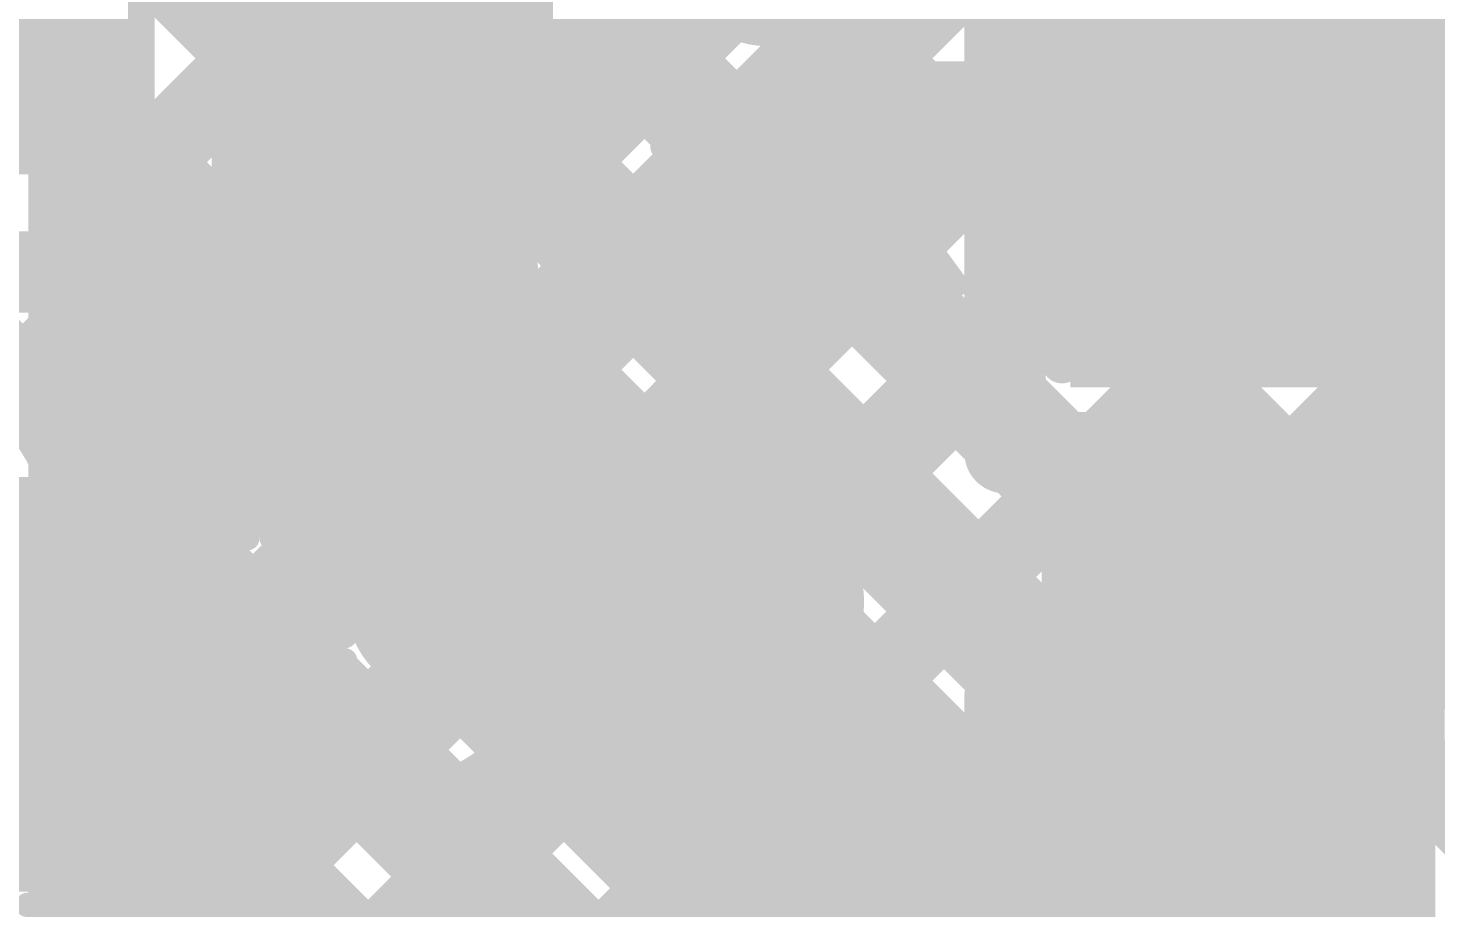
# Model space of a CAD drawing. Header units: millimetres. Extents: x -0.33 to 3.26, y -0.12 to 2.83.
# Drawn here: x 1.9131 to 2.086, y 1.7366 to 1.8446 of the extents above; entities that cross this region are included whole.
import ezdxf

# ---------------------------------------------------------------- set-up
doc = ezdxf.new("R2010")
doc.units = ezdxf.units.MM
doc.header["$MEASUREMENT"] = 0
for name, color, linetype in [('BottomLayer', 5, 'Continuous'), ('BottomOverlay', 54, 'Continuous'), ('BottomPaste', 16, 'Continuous'), ('BottomSolder', 6, 'Continuous'), ('TopLayer', 1, 'Continuous'), ('TopOverlay', 2, 'Continuous'), ('ViaHoleLayer', 16, 'Continuous')]:
    doc.layers.add(name, color=color, linetype=linetype)
doc.styles.add('Arial', font='', dxfattribs={"height": 0.2})
doc.styles.get('Arial').set_extended_font_data('Arial')

# ---------------------------------------------------------------- blocks, each defined once
blk = doc.blocks.new('R__0402_B_126')
at = {"layer": 'BottomLayer'}
for points in [[(-0.0095, 0.0125), (-0.0095, -0.0125), (-0.0275, -0.0125), (-0.0275, 0.0125)], [(0.0275, 0.0125), (0.0275, -0.0125), (0.0095, -0.0125), (0.0095, 0.0125)]]:
    blk.add_hatch(color=5, dxfattribs=at).paths.add_polyline_path(points)
at = {"layer": 'BottomPaste'}
for points in [[(-0.0095, 0.0125), (-0.0095, -0.0125), (-0.0275, -0.0125), (-0.0275, 0.0125)], [(0.0275, 0.0125), (0.0275, -0.0125), (0.0095, -0.0125), (0.0095, 0.0125)]]:
    blk.add_hatch(color=16, dxfattribs=at).paths.add_polyline_path(points)
at = {"layer": 'BottomSolder'}
for points in [[(-0.0055, 0.0165), (-0.0055, -0.0165), (-0.0315, -0.0165), (-0.0315, 0.0165)], [(0.0315, 0.0165), (0.0315, -0.0165), (0.0055, -0.0165), (0.0055, 0.0165)]]:
    blk.add_hatch(color=6, dxfattribs=at).paths.add_polyline_path(points)
at = {"layer": 'BottomOverlay', "const_width": 0.005}
for points in [[(-0.0325, -0.0175), (-0.0325, 0.0175)], [(-0.0085, 0.0175), (-0.0325, 0.0175)], [(0.0325, 0.0175), (0.0085, 0.0175)], [(0.0325, -0.0175), (0.0325, 0.0175)], [(-0.0085, -0.0175), (-0.0325, -0.0175)], [(0.0325, -0.0175), (0.0085, -0.0175)]]:
    blk.add_lwpolyline(points, dxfattribs=at)
at = {"layer": 'BottomOverlay', "const_width": 0.0025}
for points in [[(-0.03375, 0.0175, 1), (-0.03125, 0.0175, 1)], [(-0.03375, 0.0175, 1), (-0.03125, 0.0175, 1)], [(-0.00975, 0.0175, 1), (-0.00725, 0.0175, 1)], [(0.00725, 0.0175, 1), (0.00975, 0.0175, 1)], [(0.03125, 0.0175, 1), (0.03375, 0.0175, 1)], [(0.03125, 0.0175, 1), (0.03375, 0.0175, 1)], [(-0.03375, -0.0175, 1), (-0.03125, -0.0175, 1)], [(-0.03375, -0.0175, 1), (-0.03125, -0.0175, 1)], [(-0.00975, -0.0175, 1), (-0.00725, -0.0175, 1)], [(0.00725, -0.0175, 1), (0.00975, -0.0175, 1)], [(0.03125, -0.0175, 1), (0.03375, -0.0175, 1)], [(0.03125, -0.0175, 1), (0.03375, -0.0175, 1)]]:
    blk.add_lwpolyline(points, format="xyb", close=True, dxfattribs=at)
blk = doc.blocks.new('R__0402_B_128')
at = {"layer": 'BottomLayer'}
for points in [[(-0.0095, 0.0125), (-0.0095, -0.0125), (-0.0275, -0.0125), (-0.0275, 0.0125)], [(0.0275, 0.0125), (0.0275, -0.0125), (0.0095, -0.0125), (0.0095, 0.0125)]]:
    blk.add_hatch(color=5, dxfattribs=at).paths.add_polyline_path(points)
at = {"layer": 'BottomPaste'}
for points in [[(-0.0095, 0.0125), (-0.0095, -0.0125), (-0.0275, -0.0125), (-0.0275, 0.0125)], [(0.0275, 0.0125), (0.0275, -0.0125), (0.0095, -0.0125), (0.0095, 0.0125)]]:
    blk.add_hatch(color=16, dxfattribs=at).paths.add_polyline_path(points)
at = {"layer": 'BottomSolder'}
for points in [[(-0.0055, 0.0165), (-0.0055, -0.0165), (-0.0315, -0.0165), (-0.0315, 0.0165)], [(0.0315, 0.0165), (0.0315, -0.0165), (0.0055, -0.0165), (0.0055, 0.0165)]]:
    blk.add_hatch(color=6, dxfattribs=at).paths.add_polyline_path(points)
at = {"layer": 'BottomOverlay', "const_width": 0.005}
for points in [[(-0.0325, 0.0175), (-0.0085, 0.0175)], [(-0.0325, 0.0175), (-0.0325, -0.0175)], [(0.0085, 0.0175), (0.0325, 0.0175)], [(0.0325, 0.0175), (0.0325, -0.0175)], [(-0.0325, -0.0175), (-0.0085, -0.0175)], [(0.0085, -0.0175), (0.0325, -0.0175)]]:
    blk.add_lwpolyline(points, dxfattribs=at)
at = {"layer": 'BottomOverlay', "const_width": 0.0025}
for points in [[(-0.03375, 0.0175, 1), (-0.03125, 0.0175, 1)], [(-0.03375, 0.0175, 1), (-0.03125, 0.0175, 1)], [(-0.00975, 0.0175, 1), (-0.00725, 0.0175, 1)], [(0.00725, 0.0175, 1), (0.00975, 0.0175, 1)], [(0.03125, 0.0175, 1), (0.03375, 0.0175, 1)], [(0.03125, 0.0175, 1), (0.03375, 0.0175, 1)], [(-0.03375, -0.0175, 1), (-0.03125, -0.0175, 1)], [(-0.03375, -0.0175, 1), (-0.03125, -0.0175, 1)], [(-0.00975, -0.0175, 1), (-0.00725, -0.0175, 1)], [(0.00725, -0.0175, 1), (0.00975, -0.0175, 1)], [(0.03125, -0.0175, 1), (0.03375, -0.0175, 1)], [(0.03125, -0.0175, 1), (0.03375, -0.0175, 1)]]:
    blk.add_lwpolyline(points, format="xyb", close=True, dxfattribs=at)
blk = doc.blocks.new('SOT23_3_B_170')
at = {"layer": 'BottomLayer'}
for points in [[(-0.02166, 0.02657), (-0.05316, 0.02657), (-0.05316, 0.05807), (-0.02166, 0.05807)], [(0.05314, 0.02657), (0.02165, 0.02657), (0.02165, 0.05807), (0.05314, 0.05807)], [(0.01574, -0.05807), (-0.01575, -0.05807), (-0.01575, -0.02657), (0.01574, -0.02657)]]:
    blk.add_hatch(color=5, dxfattribs=at).paths.add_polyline_path(points)
at = {"layer": 'BottomPaste'}
for points in [[(-0.02166, 0.02657), (-0.05316, 0.02657), (-0.05316, 0.05807), (-0.02166, 0.05807)], [(0.05314, 0.02657), (0.02165, 0.02657), (0.02165, 0.05807), (0.05314, 0.05807)], [(0.01574, -0.05807), (-0.01575, -0.05807), (-0.01575, -0.02657), (0.01574, -0.02657)]]:
    blk.add_hatch(color=16, dxfattribs=at).paths.add_polyline_path(points)
at = {"layer": 'BottomSolder'}
for points in [[(-0.01766, 0.02257), (-0.05716, 0.02257), (-0.05716, 0.06207), (-0.01766, 0.06207)], [(0.05714, 0.02257), (0.01765, 0.02257), (0.01765, 0.06207), (0.05714, 0.06207)], [(0.01974, -0.06207), (-0.01975, -0.06207), (-0.01975, -0.02257), (0.01974, -0.02257)]]:
    blk.add_hatch(color=6, dxfattribs=at).paths.add_polyline_path(points)
at = {"layer": 'BottomOverlay'}
for points, const_width in [([(-0.06409, 0.068, 1), (-0.07393, 0.068, 1)], 0.00984), ([(-0.07639, 0.068, 1), (-0.07147, 0.068, 1)], 0.00492), ([(-0.06655, 0.068, 1), (-0.06162, 0.068, 1)], 0.00492), ([(-0.01351, 0.032, 1), (-0.00851, 0.032, 1)], 0.005), ([(0.00849, 0.032, 1), (0.01349, 0.032, 1)], 0.005), ([(-0.06651, 0.03, 1), (-0.06151, 0.03, 1)], 0.005), ([(0.06149, 0.03, 1), (0.06649, 0.03, 1)], 0.005), ([(-0.06651, -0.032, 1), (-0.06151, -0.032, 1)], 0.005), ([(-0.06651, -0.032, 1), (-0.06151, -0.032, 1)], 0.005), ([(-0.03151, -0.032, 1), (-0.02651, -0.032, 1)], 0.005), ([(0.02649, -0.031, 1), (0.03149, -0.031, 1)], 0.005), ([(0.06149, -0.031, 1), (0.06649, -0.031, 1)], 0.005), ([(0.06149, -0.031, 1), (0.06649, -0.031, 1)], 0.005)]:
    blk.add_lwpolyline(points, format="xyb", close=True, dxfattribs=dict(at, const_width=const_width))
at = {"layer": 'BottomOverlay', "const_width": 0.01}
for points in [[(0.01099, 0.032), (-0.01101, 0.032)], [(-0.06401, 0.03), (-0.06401, -0.032)], [(0.06399, 0.03), (0.06399, -0.031)], [(-0.02901, -0.032), (-0.06401, -0.032)], [(0.06399, -0.031), (0.02899, -0.031)]]:
    blk.add_lwpolyline(points, dxfattribs=at)
blk = doc.blocks.new('SOT23_3_B_174')
at = {"layer": 'BottomLayer'}
for points in [[(-0.02166, 0.02657), (-0.05316, 0.02657), (-0.05316, 0.05807), (-0.02166, 0.05807)], [(0.05314, 0.02657), (0.02165, 0.02657), (0.02165, 0.05807), (0.05314, 0.05807)], [(0.01574, -0.05807), (-0.01575, -0.05807), (-0.01575, -0.02657), (0.01574, -0.02657)]]:
    blk.add_hatch(color=5, dxfattribs=at).paths.add_polyline_path(points)
at = {"layer": 'BottomPaste'}
for points in [[(-0.02166, 0.02657), (-0.05316, 0.02657), (-0.05316, 0.05807), (-0.02166, 0.05807)], [(0.05314, 0.02657), (0.02165, 0.02657), (0.02165, 0.05807), (0.05314, 0.05807)], [(0.01574, -0.05807), (-0.01575, -0.05807), (-0.01575, -0.02657), (0.01574, -0.02657)]]:
    blk.add_hatch(color=16, dxfattribs=at).paths.add_polyline_path(points)
at = {"layer": 'BottomSolder'}
for points in [[(-0.01766, 0.02257), (-0.05716, 0.02257), (-0.05716, 0.06207), (-0.01766, 0.06207)], [(0.05714, 0.02257), (0.01765, 0.02257), (0.01765, 0.06207), (0.05714, 0.06207)], [(0.01974, -0.06207), (-0.01975, -0.06207), (-0.01975, -0.02257), (0.01974, -0.02257)]]:
    blk.add_hatch(color=6, dxfattribs=at).paths.add_polyline_path(points)
at = {"layer": 'BottomOverlay'}
for points, const_width in [([(-0.06409, 0.068, 1), (-0.07393, 0.068, 1)], 0.00984), ([(-0.07639, 0.068, 1), (-0.07147, 0.068, 1)], 0.00492), ([(-0.06655, 0.068, 1), (-0.06162, 0.068, 1)], 0.00492), ([(-0.01351, 0.032, 1), (-0.00851, 0.032, 1)], 0.005), ([(0.00849, 0.032, 1), (0.01349, 0.032, 1)], 0.005), ([(-0.06651, 0.03, 1), (-0.06151, 0.03, 1)], 0.005), ([(0.06149, 0.03, 1), (0.06649, 0.03, 1)], 0.005), ([(-0.06651, -0.032, 1), (-0.06151, -0.032, 1)], 0.005), ([(-0.06651, -0.032, 1), (-0.06151, -0.032, 1)], 0.005), ([(-0.03151, -0.032, 1), (-0.02651, -0.032, 1)], 0.005), ([(0.02649, -0.031, 1), (0.03149, -0.031, 1)], 0.005), ([(0.06149, -0.031, 1), (0.06649, -0.031, 1)], 0.005), ([(0.06149, -0.031, 1), (0.06649, -0.031, 1)], 0.005)]:
    blk.add_lwpolyline(points, format="xyb", close=True, dxfattribs=dict(at, const_width=const_width))
at = {"layer": 'BottomOverlay', "const_width": 0.01}
for points in [[(0.01099, 0.032), (-0.01101, 0.032)], [(-0.06401, 0.03), (-0.06401, -0.032)], [(0.06399, 0.03), (0.06399, -0.031)], [(-0.02901, -0.032), (-0.06401, -0.032)], [(0.06399, -0.031), (0.02899, -0.031)]]:
    blk.add_lwpolyline(points, dxfattribs=at)
blk = doc.blocks.new('SOT23_3_B_180')
at = {"layer": 'BottomLayer'}
for points in [[(-0.02166, 0.02657), (-0.05316, 0.02657), (-0.05316, 0.05807), (-0.02166, 0.05807)], [(0.05314, 0.02657), (0.02165, 0.02657), (0.02165, 0.05807), (0.05314, 0.05807)], [(0.01574, -0.05807), (-0.01575, -0.05807), (-0.01575, -0.02657), (0.01574, -0.02657)]]:
    blk.add_hatch(color=5, dxfattribs=at).paths.add_polyline_path(points)
at = {"layer": 'BottomPaste'}
for points in [[(-0.02166, 0.02657), (-0.05316, 0.02657), (-0.05316, 0.05807), (-0.02166, 0.05807)], [(0.05314, 0.02657), (0.02165, 0.02657), (0.02165, 0.05807), (0.05314, 0.05807)], [(0.01574, -0.05807), (-0.01575, -0.05807), (-0.01575, -0.02657), (0.01574, -0.02657)]]:
    blk.add_hatch(color=16, dxfattribs=at).paths.add_polyline_path(points)
at = {"layer": 'BottomSolder'}
for points in [[(-0.01766, 0.02257), (-0.05716, 0.02257), (-0.05716, 0.06207), (-0.01766, 0.06207)], [(0.05714, 0.02257), (0.01765, 0.02257), (0.01765, 0.06207), (0.05714, 0.06207)], [(0.01974, -0.06207), (-0.01975, -0.06207), (-0.01975, -0.02257), (0.01974, -0.02257)]]:
    blk.add_hatch(color=6, dxfattribs=at).paths.add_polyline_path(points)
at = {"layer": 'BottomOverlay'}
for points, const_width in [([(-0.06409, 0.068, 1), (-0.07393, 0.068, 1)], 0.00984), ([(-0.07639, 0.068, 1), (-0.07147, 0.068, 1)], 0.00492), ([(-0.06655, 0.068, 1), (-0.06162, 0.068, 1)], 0.00492), ([(-0.01351, 0.032, 1), (-0.00851, 0.032, 1)], 0.005), ([(0.00849, 0.032, 1), (0.01349, 0.032, 1)], 0.005), ([(-0.06651, 0.03, 1), (-0.06151, 0.03, 1)], 0.005), ([(0.06149, 0.03, 1), (0.06649, 0.03, 1)], 0.005), ([(-0.06651, -0.032, 1), (-0.06151, -0.032, 1)], 0.005), ([(-0.06651, -0.032, 1), (-0.06151, -0.032, 1)], 0.005), ([(-0.03151, -0.032, 1), (-0.02651, -0.032, 1)], 0.005), ([(0.02649, -0.031, 1), (0.03149, -0.031, 1)], 0.005), ([(0.06149, -0.031, 1), (0.06649, -0.031, 1)], 0.005), ([(0.06149, -0.031, 1), (0.06649, -0.031, 1)], 0.005)]:
    blk.add_lwpolyline(points, format="xyb", close=True, dxfattribs=dict(at, const_width=const_width))
at = {"layer": 'BottomOverlay', "const_width": 0.01}
for points in [[(0.01099, 0.032), (-0.01101, 0.032)], [(-0.06401, 0.03), (-0.06401, -0.032)], [(0.06399, 0.03), (0.06399, -0.031)], [(-0.02901, -0.032), (-0.06401, -0.032)], [(0.06399, -0.031), (0.02899, -0.031)]]:
    blk.add_lwpolyline(points, dxfattribs=at)
blk = doc.blocks.new('SOT23_3_B_182')
at = {"layer": 'BottomLayer'}
for points in [[(-0.02166, 0.02657), (-0.05316, 0.02657), (-0.05316, 0.05807), (-0.02166, 0.05807)], [(0.05314, 0.02657), (0.02165, 0.02657), (0.02165, 0.05807), (0.05314, 0.05807)], [(0.01574, -0.05807), (-0.01575, -0.05807), (-0.01575, -0.02657), (0.01574, -0.02657)]]:
    blk.add_hatch(color=5, dxfattribs=at).paths.add_polyline_path(points)
at = {"layer": 'BottomPaste'}
for points in [[(-0.02166, 0.02657), (-0.05316, 0.02657), (-0.05316, 0.05807), (-0.02166, 0.05807)], [(0.05314, 0.02657), (0.02165, 0.02657), (0.02165, 0.05807), (0.05314, 0.05807)], [(0.01574, -0.05807), (-0.01575, -0.05807), (-0.01575, -0.02657), (0.01574, -0.02657)]]:
    blk.add_hatch(color=16, dxfattribs=at).paths.add_polyline_path(points)
at = {"layer": 'BottomSolder'}
for points in [[(-0.01766, 0.02257), (-0.05716, 0.02257), (-0.05716, 0.06207), (-0.01766, 0.06207)], [(0.05714, 0.02257), (0.01765, 0.02257), (0.01765, 0.06207), (0.05714, 0.06207)], [(0.01974, -0.06207), (-0.01975, -0.06207), (-0.01975, -0.02257), (0.01974, -0.02257)]]:
    blk.add_hatch(color=6, dxfattribs=at).paths.add_polyline_path(points)
at = {"layer": 'BottomOverlay'}
for points, const_width in [([(-0.06409, 0.068, 1), (-0.07393, 0.068, 1)], 0.00984), ([(-0.07639, 0.068, 1), (-0.07147, 0.068, 1)], 0.00492), ([(-0.06655, 0.068, 1), (-0.06162, 0.068, 1)], 0.00492), ([(-0.01351, 0.032, 1), (-0.00851, 0.032, 1)], 0.005), ([(0.00849, 0.032, 1), (0.01349, 0.032, 1)], 0.005), ([(-0.06651, 0.03, 1), (-0.06151, 0.03, 1)], 0.005), ([(0.06149, 0.03, 1), (0.06649, 0.03, 1)], 0.005), ([(-0.06651, -0.032, 1), (-0.06151, -0.032, 1)], 0.005), ([(-0.06651, -0.032, 1), (-0.06151, -0.032, 1)], 0.005), ([(-0.03151, -0.032, 1), (-0.02651, -0.032, 1)], 0.005), ([(0.02649, -0.031, 1), (0.03149, -0.031, 1)], 0.005), ([(0.06149, -0.031, 1), (0.06649, -0.031, 1)], 0.005), ([(0.06149, -0.031, 1), (0.06649, -0.031, 1)], 0.005)]:
    blk.add_lwpolyline(points, format="xyb", close=True, dxfattribs=dict(at, const_width=const_width))
at = {"layer": 'BottomOverlay', "const_width": 0.01}
for points in [[(0.01099, 0.032), (-0.01101, 0.032)], [(-0.06401, 0.03), (-0.06401, -0.032)], [(0.06399, 0.03), (0.06399, -0.031)], [(-0.02901, -0.032), (-0.06401, -0.032)], [(0.06399, -0.031), (0.02899, -0.031)]]:
    blk.add_lwpolyline(points, dxfattribs=at)
blk = doc.blocks.new('R__0402_B_224')
at = {"layer": 'BottomLayer'}
for points in [[(-0.0095, 0.0125), (-0.0095, -0.0125), (-0.0275, -0.0125), (-0.0275, 0.0125)], [(0.0275, 0.0125), (0.0275, -0.0125), (0.0095, -0.0125), (0.0095, 0.0125)]]:
    blk.add_hatch(color=5, dxfattribs=at).paths.add_polyline_path(points)
at = {"layer": 'BottomPaste'}
for points in [[(-0.0095, 0.0125), (-0.0095, -0.0125), (-0.0275, -0.0125), (-0.0275, 0.0125)], [(0.0275, 0.0125), (0.0275, -0.0125), (0.0095, -0.0125), (0.0095, 0.0125)]]:
    blk.add_hatch(color=16, dxfattribs=at).paths.add_polyline_path(points)
at = {"layer": 'BottomSolder'}
for points in [[(-0.0055, 0.0165), (-0.0055, -0.0165), (-0.0315, -0.0165), (-0.0315, 0.0165)], [(0.0315, 0.0165), (0.0315, -0.0165), (0.0055, -0.0165), (0.0055, 0.0165)]]:
    blk.add_hatch(color=6, dxfattribs=at).paths.add_polyline_path(points)
at = {"layer": 'BottomOverlay', "const_width": 0.005}
for points in [[(-0.0325, 0.0175), (-0.0085, 0.0175)], [(-0.0325, 0.0175), (-0.0325, -0.0175)], [(0.0085, 0.0175), (0.0325, 0.0175)], [(0.0325, 0.0175), (0.0325, -0.0175)], [(-0.0325, -0.0175), (-0.0085, -0.0175)], [(0.0085, -0.0175), (0.0325, -0.0175)]]:
    blk.add_lwpolyline(points, dxfattribs=at)
at = {"layer": 'BottomOverlay', "const_width": 0.0025}
for points in [[(-0.03375, 0.0175, 1), (-0.03125, 0.0175, 1)], [(-0.03375, 0.0175, 1), (-0.03125, 0.0175, 1)], [(-0.00975, 0.0175, 1), (-0.00725, 0.0175, 1)], [(0.00725, 0.0175, 1), (0.00975, 0.0175, 1)], [(0.03125, 0.0175, 1), (0.03375, 0.0175, 1)], [(0.03125, 0.0175, 1), (0.03375, 0.0175, 1)], [(-0.03375, -0.0175, 1), (-0.03125, -0.0175, 1)], [(-0.03375, -0.0175, 1), (-0.03125, -0.0175, 1)], [(-0.00975, -0.0175, 1), (-0.00725, -0.0175, 1)], [(0.00725, -0.0175, 1), (0.00975, -0.0175, 1)], [(0.03125, -0.0175, 1), (0.03375, -0.0175, 1)], [(0.03125, -0.0175, 1), (0.03375, -0.0175, 1)]]:
    blk.add_lwpolyline(points, format="xyb", close=True, dxfattribs=at)

msp = doc.modelspace()

# ---------------------------------------------------------------- hatches: boundary and pattern name
at = {"layer": 'BottomLayer'}
msp.add_hatch(color=5, dxfattribs=at).paths.add_polyline_path([(1.85061, 1.82667), (1.92861, 1.82667), (1.92861, 1.89967), (1.85061, 1.89967)])
h = msp.add_hatch(color=5, dxfattribs=at)
edge = h.paths.add_edge_path()
edge.add_arc((2.00394, 1.85418), 0.01181, 0, 360)
h = msp.add_hatch(color=5, dxfattribs=at)
edge = h.paths.add_edge_path()
edge.add_arc((1.96394, 1.85318), 0.01181, 0, 360)
h = msp.add_hatch(color=5, dxfattribs=at)
edge = h.paths.add_edge_path()
edge.add_arc((1.96394, 1.81418), 0.01181, 0, 360)
h = msp.add_hatch(color=5, dxfattribs=at)
edge = h.paths.add_edge_path()
edge.add_arc((2.00394, 1.81418), 0.01181, 0, 360)
h = msp.add_hatch(color=5, dxfattribs=at)
edge = h.paths.add_edge_path()
edge.add_arc((1.96394, 1.77418), 0.01181, 0, 360)
h = msp.add_hatch(color=5, dxfattribs=at)
edge = h.paths.add_edge_path()
edge.add_arc((2.00394, 1.77418), 0.01181, 0, 360)
at = {"layer": 'TopLayer'}
h = msp.add_hatch(color=1, dxfattribs=at)
edge = h.paths.add_edge_path()
edge.add_arc((2.00394, 1.85418), 0.01181, 0, 360)
h = msp.add_hatch(color=1, dxfattribs=at)
edge = h.paths.add_edge_path()
edge.add_arc((1.96394, 1.85318), 0.01181, 0, 360)
h = msp.add_hatch(color=1, dxfattribs=at)
edge = h.paths.add_edge_path()
edge.add_arc((1.96394, 1.81418), 0.01181, 0, 360)
h = msp.add_hatch(color=1, dxfattribs=at)
edge = h.paths.add_edge_path()
edge.add_arc((2.00394, 1.81418), 0.01181, 0, 360)
h = msp.add_hatch(color=1, dxfattribs=at)
edge = h.paths.add_edge_path()
edge.add_arc((1.96394, 1.77418), 0.01181, 0, 360)
h = msp.add_hatch(color=1, dxfattribs=at)
edge = h.paths.add_edge_path()
edge.add_arc((2.00394, 1.77418), 0.01181, 0, 360)
at = {"layer": 'ViaHoleLayer'}
h = msp.add_hatch(color=16, dxfattribs=at)
edge = h.paths.add_edge_path()
edge.add_arc((1.96394, 1.81418), 0.00787, 0, 360)
h = msp.add_hatch(color=16, dxfattribs=at)
edge = h.paths.add_edge_path()
edge.add_arc((2.00394, 1.81418), 0.00787, 0, 360)
h = msp.add_hatch(color=16, dxfattribs=at)
edge = h.paths.add_edge_path()
edge.add_arc((1.96394, 1.77418), 0.00787, 0, 360)
h = msp.add_hatch(color=16, dxfattribs=at)
edge = h.paths.add_edge_path()
edge.add_arc((2.00394, 1.77418), 0.00787, 0, 360)

# ---------------------------------------------------------------- linework, layer by layer
at = {"layer": 'BottomLayer'}
for points, const_width in [([(1.94061, 1.82947), (2.01164, 1.9005)], 0.01), ([(1.94061, 1.81467), (1.94061, 1.9005)], 0.01), ([(1.95462, 1.9005), (2.03305, 1.82207)], 0.01), ([(1.92552, 1.7861), (2.03263, 1.8932)], 0.01), ([(1.94061, 1.88623), (2.03305, 1.79379)], 0.01), ([(2.03305, 1.8345), (2.03305, 1.8665)], 0.01), ([(1.92577, 1.75806), (2.03305, 1.86534)], 0.01), ([(1.94061, 1.85794), (2.03605, 1.7625)], 0.01), ([(2.05645, 1.8505), (2.17095, 1.8505)], 0.02), ([(1.92002, 1.72403), (2.03305, 1.83706)], 0.01), ([(2.03305, 1.8295), (2.03305, 1.8345)], 0.01), ([(2.03305, 1.8295), (2.03305, 1.8345)], 0.01), ([(1.94061, 1.82966), (2.03305, 1.73722)], 0.01), ([(2.03305, 1.7925), (2.03305, 1.8295)], 0.01), ([(2.05645, 1.813), (2.05645, 1.8135)], 0.02), ([(2.05645, 1.813), (2.16245, 1.813)], 0.02), ([(1.89772, 1.81467), (1.94061, 1.81467)], 0.01), ([(1.89772, 1.81467), (1.91353, 1.79886)], 0.01), ([(1.89902, 1.81467), (2.03493, 1.67877)], 0.01), ([(1.91177, 1.80063), (1.92581, 1.81467)], 0.01), ([(1.92731, 1.81467), (2.03305, 1.70894)], 0.01), ([(1.92002, 1.69574), (2.03305, 1.80877)], 0.01), ([(1.92002, 1.66746), (2.04505, 1.7925)], 0.01), ([(2.03305, 1.7925), (2.04847, 1.7925)], 0.01), ([(2.03434, 1.7925), (2.06434, 1.7625)], 0.01), ([(2.04334, 1.7625), (2.07184, 1.791)], 0.01), ([(2.05645, 1.791), (2.15334, 1.791)], 0.01), ([(2.06412, 1.791), (2.12171, 1.73341)], 0.01), ([(2.07162, 1.7625), (2.10012, 1.791)], 0.01), ([(2.08736, 1.74995), (2.12841, 1.791)], 0.01), ([(1.91983, 1.7861), (1.92577, 1.7861)], 0.01), ([(1.92577, 1.7306), (1.92577, 1.7861)], 0.01), ([(2.05645, 1.7765), (2.05755, 1.7765)], 0.025), ([(2.05755, 1.7765), (2.09923, 1.7765)], 0.025), ([(2.03305, 1.7625), (2.08205, 1.7625)], 0.01), ([(2.03305, 1.7255), (2.03305, 1.7625)], 0.01), ([(2.08205, 1.75519), (2.08205, 1.7625)], 0.01), ([(1.92577, 1.75965), (2.06526, 1.62015)], 0.01), ([(2.08311, 1.7542), (2.09597, 1.74135)], 0.01), ([(1.92577, 1.64492), (2.03305, 1.7522)], 0.01), ([(2.05643, 1.7415), (2.07036, 1.7415)], 0.012), ([(2.07036, 1.7415), (2.08326, 1.7286)], 0.012)]:
    msp.add_lwpolyline(points, dxfattribs=dict(at, const_width=const_width))
for points, const_width in [([(2.05145, 1.8505, 1), (2.06145, 1.8505, 1)], 0.01), ([(2.03055, 1.83706, 1), (2.03555, 1.83706, 1)], 0.005), ([(2.03055, 1.8345, 1), (2.03555, 1.8345, 1)], 0.005), ([(2.03055, 1.8345, 1), (2.03555, 1.8345, 1)], 0.005), ([(2.03055, 1.8345, 1), (2.03555, 1.8345, 1)], 0.005), ([(1.93811, 1.82966, 1), (1.94311, 1.82966, 1)], 0.005), ([(1.93811, 1.82947, 1), (1.94311, 1.82947, 1)], 0.005), ([(2.03055, 1.8295, 1), (2.03555, 1.8295, 1)], 0.005), ([(2.03055, 1.8295, 1), (2.03555, 1.8295, 1)], 0.005), ([(2.03055, 1.8295, 1), (2.03555, 1.8295, 1)], 0.005), ([(2.03055, 1.82207, 1), (2.03555, 1.82207, 1)], 0.005), ([(2.05145, 1.8135, 1), (2.06145, 1.8135, 1)], 0.01), ([(2.05145, 1.813, 1), (2.06145, 1.813, 1)], 0.01), ([(2.05145, 1.813, 1), (2.06145, 1.813, 1)], 0.01), ([(1.92331, 1.81467, 1), (1.92831, 1.81467, 1)], 0.005), ([(1.92481, 1.81467, 1), (1.92981, 1.81467, 1)], 0.005), ([(1.93811, 1.81467, 1), (1.94311, 1.81467, 1)], 0.005), ([(1.93811, 1.81467, 1), (1.94311, 1.81467, 1)], 0.005), ([(2.03055, 1.80877, 1), (2.03555, 1.80877, 1)], 0.005), ([(1.90927, 1.80063, 1), (1.91427, 1.80063, 1)], 0.005), ([(1.91103, 1.79886, 1), (1.91603, 1.79886, 1)], 0.005), ([(1.91103, 1.79886, 1), (1.91603, 1.79886, 1)], 0.005), ([(1.91107, 1.79882, 1), (1.91607, 1.79882, 1)], 0.005), ([(2.03055, 1.79379, 1), (2.03555, 1.79379, 1)], 0.005), ([(2.03055, 1.7925, 1), (2.03555, 1.7925, 1)], 0.005), ([(2.03055, 1.7925, 1), (2.03555, 1.7925, 1)], 0.005), ([(2.03184, 1.7925, 1), (2.03684, 1.7925, 1)], 0.005), ([(2.04255, 1.7925, 1), (2.04755, 1.7925, 1)], 0.005), ([(2.04597, 1.7925, 1), (2.05097, 1.7925, 1)], 0.005), ([(2.04597, 1.7925, 1), (2.05097, 1.7925, 1)], 0.005), ([(2.04597, 1.7925, 1), (2.05097, 1.7925, 1)], 0.005), ([(2.05395, 1.791, 1), (2.05895, 1.791, 1)], 0.005), ([(2.05395, 1.791, 1), (2.05895, 1.791, 1)], 0.005), ([(2.05395, 1.791, 1), (2.05895, 1.791, 1)], 0.005), ([(2.06162, 1.791, 1), (2.06662, 1.791, 1)], 0.005), ([(2.06934, 1.791, 1), (2.07434, 1.791, 1)], 0.005), ([(1.91733, 1.7861, 1), (1.92233, 1.7861, 1)], 0.005), ([(1.91733, 1.7861, 1), (1.92233, 1.7861, 1)], 0.005), ([(1.91733, 1.7861, 1), (1.92233, 1.7861, 1)], 0.005), ([(1.92302, 1.7861, 1), (1.92802, 1.7861, 1)], 0.005), ([(1.92327, 1.7861, 1), (1.92827, 1.7861, 1)], 0.005), ([(1.92327, 1.7861, 1), (1.92827, 1.7861, 1)], 0.005), ([(2.0502, 1.7765, 1), (2.0627, 1.7765, 1)], 0.0125), ([(2.0513, 1.7765, 1), (2.0638, 1.7765, 1)], 0.0125), ([(2.0513, 1.7765, 1), (2.0638, 1.7765, 1)], 0.0125), ([(2.03055, 1.7625, 1), (2.03555, 1.7625, 1)], 0.005), ([(2.03055, 1.7625, 1), (2.03555, 1.7625, 1)], 0.005), ([(2.03355, 1.7625, 1), (2.03855, 1.7625, 1)], 0.005), ([(2.04084, 1.7625, 1), (2.04584, 1.7625, 1)], 0.005), ([(2.06184, 1.7625, 1), (2.06684, 1.7625, 1)], 0.005), ([(2.06912, 1.7625, 1), (2.07412, 1.7625, 1)], 0.005), ([(2.07955, 1.7625, 1), (2.08455, 1.7625, 1)], 0.005), ([(2.07955, 1.7625, 1), (2.08455, 1.7625, 1)], 0.005), ([(1.92327, 1.75965, 1), (1.92827, 1.75965, 1)], 0.005), ([(1.92327, 1.75806, 1), (1.92827, 1.75806, 1)], 0.005), ([(2.07955, 1.75519, 1), (2.08455, 1.75519, 1)], 0.005), ([(2.08061, 1.7542, 1), (2.08561, 1.7542, 1)], 0.005), ([(2.03055, 1.7522, 1), (2.03555, 1.7522, 1)], 0.005), ([(2.08486, 1.74995, 1), (2.08986, 1.74995, 1)], 0.005), ([(2.05343, 1.7415, 1), (2.05943, 1.7415, 1)], 0.006), ([(2.06736, 1.7415, 1), (2.07336, 1.7415, 1)], 0.006), ([(2.06736, 1.7415, 1), (2.07336, 1.7415, 1)], 0.006), ([(2.03055, 1.73722, 1), (2.03555, 1.73722, 1)], 0.005)]:
    msp.add_lwpolyline(points, format="xyb", close=True, dxfattribs=dict(at, const_width=const_width))
at = {"layer": 'BottomLayer', "const_width": 0.01}
for points in [[(1.91353, 1.79886, -0.166197), (1.91983, 1.7861)], [(1.91357, 1.79882, -0.165551), (1.91983, 1.7861)], [(2.05645, 1.791, -0.093119), (2.04847, 1.7925)], [(2.05645, 1.791, -0.093119), (2.04847, 1.7925)]]:
    msp.add_lwpolyline(points, format="xyb", dxfattribs=at)
at = {"layer": 'TopLayer', "const_width": 0.01}
for points in [[(2.08089, 1.72012), (2.08089, 2.18815)], [(1.9181, 1.84373), (2.08089, 2.00652)], [(1.9181, 1.67132), (1.9181, 2.00159)], [(1.9181, 1.99076), (2.08089, 1.82797)], [(1.9181, 1.81828), (2.08089, 1.98107)], [(1.9181, 1.9653), (2.08089, 1.80251)], [(1.9181, 1.79282), (2.08089, 1.95561)], [(1.9181, 1.93984), (2.08089, 1.77706)], [(1.9181, 1.76737), (2.08089, 1.93015)], [(1.9181, 1.91439), (2.08089, 1.7516)], [(1.9181, 1.74191), (2.08089, 1.9047)], [(1.9181, 1.88893), (2.08089, 1.72615)], [(1.9181, 1.71645), (2.08089, 1.87924)], [(1.9181, 1.86348), (2.07117, 1.7104)], [(1.9181, 1.691), (2.08089, 1.85379)], [(1.9181, 1.83802), (2.05845, 1.69768)], [(1.91764, 1.66508), (2.08089, 1.82833)], [(1.9181, 1.81257), (2.04163, 1.68903)], [(1.93036, 1.65235), (2.08089, 1.80288)], [(1.9181, 1.78711), (2.03374, 1.67148)], [(1.94309, 1.63962), (2.08089, 1.77742)], [(1.9181, 1.76165), (2.14775, 1.532)], [(1.95582, 1.62689), (2.08089, 1.75196)], [(1.9181, 1.7362), (2.1223, 1.532)]]:
    msp.add_lwpolyline(points, dxfattribs=at)
at = {"layer": 'TopLayer', "const_width": 0.005}
for points in [[(1.9156, 1.84373, 1), (1.9206, 1.84373, 1)], [(1.9156, 1.83802, 1), (1.9206, 1.83802, 1)], [(2.07839, 1.82833, 1), (2.08339, 1.82833, 1)], [(2.07839, 1.82797, 1), (2.08339, 1.82797, 1)], [(1.9156, 1.81828, 1), (1.9206, 1.81828, 1)], [(1.9156, 1.81257, 1), (1.9206, 1.81257, 1)], [(2.07839, 1.80288, 1), (2.08339, 1.80288, 1)], [(2.07839, 1.80251, 1), (2.08339, 1.80251, 1)], [(1.9156, 1.79282, 1), (1.9206, 1.79282, 1)], [(1.9156, 1.78711, 1), (1.9206, 1.78711, 1)], [(2.07839, 1.77742, 1), (2.08339, 1.77742, 1)], [(2.07839, 1.77706, 1), (2.08339, 1.77706, 1)], [(1.9156, 1.76737, 1), (1.9206, 1.76737, 1)], [(1.9156, 1.76165, 1), (1.9206, 1.76165, 1)], [(2.07839, 1.75196, 1), (2.08339, 1.75196, 1)], [(2.07839, 1.7516, 1), (2.08339, 1.7516, 1)], [(1.9156, 1.74191, 1), (1.9206, 1.74191, 1)], [(1.9156, 1.7362, 1), (1.9206, 1.7362, 1)]]:
    msp.add_lwpolyline(points, format="xyb", close=True, dxfattribs=at)
at = {"layer": 'TopOverlay', "const_width": 0.003}
for points in [[(1.94, 1.845), (1.952, 1.845)], [(1.94, 1.842), (1.955, 1.842)], [(1.943, 1.839), (1.955, 1.839)], [(2.006, 1.839), (2.069, 1.839)], [(1.943, 1.836), (1.955, 1.836)], [(1.997, 1.836), (2.078, 1.836)], [(1.943, 1.833), (1.958, 1.833)], [(1.994, 1.833), (2.081, 1.833)], [(1.946, 1.83), (1.958, 1.83)], [(1.991, 1.83), (2.081, 1.83)], [(1.946, 1.827), (1.958, 1.827)], [(1.991, 1.827), (2.084, 1.827)], [(1.946, 1.824), (1.958, 1.824)], [(1.991, 1.824), (2.084, 1.824)], [(1.946, 1.821), (1.958, 1.821)], [(1.991, 1.821), (2.009, 1.821)], [(2.066, 1.821), (2.084, 1.821)], [(1.946, 1.818), (1.961, 1.818)], [(1.991, 1.818), (2.009, 1.818)], [(2.066, 1.818), (2.084, 1.818)], [(1.946, 1.815), (1.961, 1.815)], [(1.991, 1.815), (2.009, 1.815)], [(2.066, 1.815), (2.084, 1.815)], [(1.946, 1.812), (1.961, 1.812)], [(1.991, 1.812), (2.009, 1.812)], [(2.066, 1.812), (2.075, 1.812)], [(1.946, 1.809), (1.961, 1.809)], [(1.991, 1.809), (2.009, 1.809)], [(1.946, 1.806), (1.961, 1.806)], [(1.991, 1.806), (2.009, 1.806)], [(1.946, 1.803), (1.961, 1.803)], [(1.991, 1.803), (2.009, 1.803)], [(1.946, 1.8), (1.961, 1.8)], [(1.991, 1.8), (2.009, 1.8)], [(1.946, 1.797), (1.958, 1.797)], [(1.991, 1.797), (2.009, 1.797)], [(1.946, 1.794), (1.958, 1.794)], [(1.991, 1.794), (2.009, 1.794)], [(2.036, 1.794), (2.084, 1.794)], [(1.946, 1.791), (1.958, 1.791)], [(1.991, 1.791), (2.009, 1.791)], [(2.036, 1.791), (2.084, 1.791)], [(1.883, 1.788), (1.94, 1.788)], [(1.946, 1.788), (1.958, 1.788)], [(1.991, 1.788), (2.009, 1.788)], [(2.036, 1.788), (2.084, 1.788)], [(1.907, 1.785), (1.94, 1.785)], [(1.943, 1.785), (1.958, 1.785)], [(1.991, 1.785), (2.009, 1.785)], [(2.036, 1.785), (2.084, 1.785)], [(1.907, 1.782), (1.94, 1.782)], [(1.943, 1.782), (1.958, 1.782)], [(1.991, 1.782), (2.009, 1.782)], [(2.036, 1.782), (2.084, 1.782)], [(1.91, 1.779), (1.937, 1.779)], [(1.943, 1.779), (1.955, 1.779)], [(1.991, 1.779), (2.009, 1.779)], [(2.066, 1.779), (2.084, 1.779)], [(1.907, 1.776), (1.937, 1.776)], [(1.94, 1.776), (1.955, 1.776)], [(1.991, 1.776), (2.009, 1.776)], [(2.066, 1.776), (2.084, 1.776)], [(1.907, 1.773), (1.937, 1.773)], [(1.94, 1.773), (1.955, 1.773)], [(1.991, 1.773), (2.009, 1.773)], [(2.066, 1.773), (2.084, 1.773)], [(1.904, 1.77), (1.934, 1.77)], [(1.94, 1.77), (1.952, 1.77)], [(1.991, 1.77), (2.009, 1.77)], [(2.066, 1.77), (2.084, 1.77)], [(1.901, 1.767), (1.934, 1.767)], [(1.937, 1.767), (1.952, 1.767)], [(1.991, 1.767), (2.009, 1.767)], [(2.066, 1.767), (2.084, 1.767)], [(1.859, 1.764), (1.931, 1.764)], [(1.934, 1.764), (1.949, 1.764)], [(1.991, 1.764), (2.009, 1.764)], [(2.066, 1.764), (2.084, 1.764)], [(1.859, 1.761), (1.928, 1.761)], [(1.934, 1.761), (1.949, 1.761)], [(1.991, 1.761), (2.009, 1.761)], [(2.066, 1.761), (2.084, 1.761)], [(1.859, 1.758), (1.928, 1.758)], [(1.931, 1.758), (1.946, 1.758)], [(1.991, 1.758), (2.009, 1.758)], [(2.066, 1.758), (2.084, 1.758)], [(1.859, 1.755), (1.925, 1.755)], [(1.931, 1.755), (1.946, 1.755)], [(1.991, 1.755), (2.084, 1.755)], [(1.859, 1.752), (1.922, 1.752)], [(1.928, 1.752), (1.943, 1.752)], [(1.991, 1.752), (2.084, 1.752)], [(1.859, 1.749), (1.919, 1.749)], [(1.925, 1.749), (1.94, 1.749)], [(1.991, 1.749), (2.081, 1.749)], [(1.859, 1.746), (1.916, 1.746)], [(1.922, 1.746), (1.94, 1.746)], [(1.991, 1.746), (2.081, 1.746)], [(1.859, 1.743), (1.913, 1.743)], [(1.919, 1.743), (1.937, 1.743)], [(1.994, 1.743), (2.081, 1.743)], [(1.916, 1.74), (1.934, 1.74)], [(1.997, 1.74), (2.075, 1.74)], [(1.913, 1.737), (1.931, 1.737)]]:
    msp.add_lwpolyline(points, dxfattribs=at)
at = {"layer": 'TopOverlay', "const_width": 0.0015}
for points in [[(1.93925, 1.845, 1), (1.94075, 1.845, 1)], [(1.95125, 1.845, 1), (1.95275, 1.845, 1)], [(1.93925, 1.842, 1), (1.94075, 1.842, 1)], [(1.95425, 1.842, 1), (1.95575, 1.842, 1)], [(1.94225, 1.839, 1), (1.94375, 1.839, 1)], [(1.95425, 1.839, 1), (1.95575, 1.839, 1)], [(2.00525, 1.839, 1), (2.00675, 1.839, 1)], [(2.06825, 1.839, 1), (2.06975, 1.839, 1)], [(1.94225, 1.836, 1), (1.94375, 1.836, 1)], [(1.95425, 1.836, 1), (1.95575, 1.836, 1)], [(1.99625, 1.836, 1), (1.99775, 1.836, 1)], [(2.07725, 1.836, 1), (2.07875, 1.836, 1)], [(1.94225, 1.833, 1), (1.94375, 1.833, 1)], [(1.95725, 1.833, 1), (1.95875, 1.833, 1)], [(1.99325, 1.833, 1), (1.99475, 1.833, 1)], [(2.08025, 1.833, 1), (2.08175, 1.833, 1)], [(1.94525, 1.83, 1), (1.94675, 1.83, 1)], [(1.95725, 1.83, 1), (1.95875, 1.83, 1)], [(1.99025, 1.83, 1), (1.99175, 1.83, 1)], [(2.08025, 1.83, 1), (2.08175, 1.83, 1)], [(1.94525, 1.827, 1), (1.94675, 1.827, 1)], [(1.95725, 1.827, 1), (1.95875, 1.827, 1)], [(1.99025, 1.827, 1), (1.99175, 1.827, 1)], [(2.08325, 1.827, 1), (2.08475, 1.827, 1)], [(1.94525, 1.824, 1), (1.94675, 1.824, 1)], [(1.95725, 1.824, 1), (1.95875, 1.824, 1)], [(1.99025, 1.824, 1), (1.99175, 1.824, 1)], [(2.08325, 1.824, 1), (2.08475, 1.824, 1)], [(1.94525, 1.821, 1), (1.94675, 1.821, 1)], [(1.95725, 1.821, 1), (1.95875, 1.821, 1)], [(1.99025, 1.821, 1), (1.99175, 1.821, 1)], [(2.00825, 1.821, 1), (2.00975, 1.821, 1)], [(2.06525, 1.821, 1), (2.06675, 1.821, 1)], [(2.08325, 1.821, 1), (2.08475, 1.821, 1)], [(1.94525, 1.818, 1), (1.94675, 1.818, 1)], [(1.96025, 1.818, 1), (1.96175, 1.818, 1)], [(1.99025, 1.818, 1), (1.99175, 1.818, 1)], [(2.00825, 1.818, 1), (2.00975, 1.818, 1)], [(2.06525, 1.818, 1), (2.06675, 1.818, 1)], [(2.08325, 1.818, 1), (2.08475, 1.818, 1)], [(1.94525, 1.815, 1), (1.94675, 1.815, 1)], [(1.96025, 1.815, 1), (1.96175, 1.815, 1)], [(1.99025, 1.815, 1), (1.99175, 1.815, 1)], [(2.00825, 1.815, 1), (2.00975, 1.815, 1)], [(2.06525, 1.815, 1), (2.06675, 1.815, 1)], [(2.08325, 1.815, 1), (2.08475, 1.815, 1)], [(1.94525, 1.812, 1), (1.94675, 1.812, 1)], [(1.96025, 1.812, 1), (1.96175, 1.812, 1)], [(1.99025, 1.812, 1), (1.99175, 1.812, 1)], [(2.00825, 1.812, 1), (2.00975, 1.812, 1)], [(2.06525, 1.812, 1), (2.06675, 1.812, 1)], [(2.07425, 1.812, 1), (2.07575, 1.812, 1)], [(1.94525, 1.809, 1), (1.94675, 1.809, 1)], [(1.96025, 1.809, 1), (1.96175, 1.809, 1)], [(1.99025, 1.809, 1), (1.99175, 1.809, 1)], [(2.00825, 1.809, 1), (2.00975, 1.809, 1)], [(1.94525, 1.806, 1), (1.94675, 1.806, 1)], [(1.96025, 1.806, 1), (1.96175, 1.806, 1)], [(1.99025, 1.806, 1), (1.99175, 1.806, 1)], [(2.00825, 1.806, 1), (2.00975, 1.806, 1)], [(1.94525, 1.803, 1), (1.94675, 1.803, 1)], [(1.96025, 1.803, 1), (1.96175, 1.803, 1)], [(1.99025, 1.803, 1), (1.99175, 1.803, 1)], [(2.00825, 1.803, 1), (2.00975, 1.803, 1)], [(1.94525, 1.8, 1), (1.94675, 1.8, 1)], [(1.96025, 1.8, 1), (1.96175, 1.8, 1)], [(1.99025, 1.8, 1), (1.99175, 1.8, 1)], [(2.00825, 1.8, 1), (2.00975, 1.8, 1)], [(1.94525, 1.797, 1), (1.94675, 1.797, 1)], [(1.95725, 1.797, 1), (1.95875, 1.797, 1)], [(1.99025, 1.797, 1), (1.99175, 1.797, 1)], [(2.00825, 1.797, 1), (2.00975, 1.797, 1)], [(1.94525, 1.794, 1), (1.94675, 1.794, 1)], [(1.95725, 1.794, 1), (1.95875, 1.794, 1)], [(1.99025, 1.794, 1), (1.99175, 1.794, 1)], [(2.00825, 1.794, 1), (2.00975, 1.794, 1)], [(2.03525, 1.794, 1), (2.03675, 1.794, 1)], [(2.08325, 1.794, 1), (2.08475, 1.794, 1)], [(1.94525, 1.791, 1), (1.94675, 1.791, 1)], [(1.95725, 1.791, 1), (1.95875, 1.791, 1)], [(1.99025, 1.791, 1), (1.99175, 1.791, 1)], [(2.00825, 1.791, 1), (2.00975, 1.791, 1)], [(2.03525, 1.791, 1), (2.03675, 1.791, 1)], [(2.08325, 1.791, 1), (2.08475, 1.791, 1)], [(1.93925, 1.788, 1), (1.94075, 1.788, 1)], [(1.94525, 1.788, 1), (1.94675, 1.788, 1)], [(1.95725, 1.788, 1), (1.95875, 1.788, 1)], [(1.99025, 1.788, 1), (1.99175, 1.788, 1)], [(2.00825, 1.788, 1), (2.00975, 1.788, 1)], [(2.03525, 1.788, 1), (2.03675, 1.788, 1)], [(2.08325, 1.788, 1), (2.08475, 1.788, 1)], [(1.93925, 1.785, 1), (1.94075, 1.785, 1)], [(1.94225, 1.785, 1), (1.94375, 1.785, 1)], [(1.95725, 1.785, 1), (1.95875, 1.785, 1)], [(1.99025, 1.785, 1), (1.99175, 1.785, 1)], [(2.00825, 1.785, 1), (2.00975, 1.785, 1)], [(2.03525, 1.785, 1), (2.03675, 1.785, 1)], [(2.08325, 1.785, 1), (2.08475, 1.785, 1)], [(1.93925, 1.782, 1), (1.94075, 1.782, 1)], [(1.94225, 1.782, 1), (1.94375, 1.782, 1)], [(1.95725, 1.782, 1), (1.95875, 1.782, 1)], [(1.99025, 1.782, 1), (1.99175, 1.782, 1)], [(2.00825, 1.782, 1), (2.00975, 1.782, 1)], [(2.03525, 1.782, 1), (2.03675, 1.782, 1)], [(2.08325, 1.782, 1), (2.08475, 1.782, 1)], [(1.93625, 1.779, 1), (1.93775, 1.779, 1)], [(1.94225, 1.779, 1), (1.94375, 1.779, 1)], [(1.95425, 1.779, 1), (1.95575, 1.779, 1)], [(1.99025, 1.779, 1), (1.99175, 1.779, 1)], [(2.00825, 1.779, 1), (2.00975, 1.779, 1)], [(2.06525, 1.779, 1), (2.06675, 1.779, 1)], [(2.08325, 1.779, 1), (2.08475, 1.779, 1)], [(1.93625, 1.776, 1), (1.93775, 1.776, 1)], [(1.93925, 1.776, 1), (1.94075, 1.776, 1)], [(1.95425, 1.776, 1), (1.95575, 1.776, 1)], [(1.99025, 1.776, 1), (1.99175, 1.776, 1)], [(2.00825, 1.776, 1), (2.00975, 1.776, 1)], [(2.06525, 1.776, 1), (2.06675, 1.776, 1)], [(2.08325, 1.776, 1), (2.08475, 1.776, 1)], [(1.93625, 1.773, 1), (1.93775, 1.773, 1)], [(1.93925, 1.773, 1), (1.94075, 1.773, 1)], [(1.95425, 1.773, 1), (1.95575, 1.773, 1)], [(1.99025, 1.773, 1), (1.99175, 1.773, 1)], [(2.00825, 1.773, 1), (2.00975, 1.773, 1)], [(2.06525, 1.773, 1), (2.06675, 1.773, 1)], [(2.08325, 1.773, 1), (2.08475, 1.773, 1)], [(1.93325, 1.77, 1), (1.93475, 1.77, 1)], [(1.93925, 1.77, 1), (1.94075, 1.77, 1)], [(1.95125, 1.77, 1), (1.95275, 1.77, 1)], [(1.99025, 1.77, 1), (1.99175, 1.77, 1)], [(2.00825, 1.77, 1), (2.00975, 1.77, 1)], [(2.06525, 1.77, 1), (2.06675, 1.77, 1)], [(2.08325, 1.77, 1), (2.08475, 1.77, 1)], [(1.93325, 1.767, 1), (1.93475, 1.767, 1)], [(1.93625, 1.767, 1), (1.93775, 1.767, 1)], [(1.95125, 1.767, 1), (1.95275, 1.767, 1)], [(1.99025, 1.767, 1), (1.99175, 1.767, 1)], [(2.00825, 1.767, 1), (2.00975, 1.767, 1)], [(2.06525, 1.767, 1), (2.06675, 1.767, 1)], [(2.08325, 1.767, 1), (2.08475, 1.767, 1)], [(1.93025, 1.764, 1), (1.93175, 1.764, 1)], [(1.93325, 1.764, 1), (1.93475, 1.764, 1)], [(1.94825, 1.764, 1), (1.94975, 1.764, 1)], [(1.99025, 1.764, 1), (1.99175, 1.764, 1)], [(2.00825, 1.764, 1), (2.00975, 1.764, 1)], [(2.06525, 1.764, 1), (2.06675, 1.764, 1)], [(2.08325, 1.764, 1), (2.08475, 1.764, 1)], [(1.92725, 1.761, 1), (1.92875, 1.761, 1)], [(1.93325, 1.761, 1), (1.93475, 1.761, 1)], [(1.94825, 1.761, 1), (1.94975, 1.761, 1)], [(1.99025, 1.761, 1), (1.99175, 1.761, 1)], [(2.00825, 1.761, 1), (2.00975, 1.761, 1)], [(2.06525, 1.761, 1), (2.06675, 1.761, 1)], [(2.08325, 1.761, 1), (2.08475, 1.761, 1)], [(1.92725, 1.758, 1), (1.92875, 1.758, 1)], [(1.93025, 1.758, 1), (1.93175, 1.758, 1)], [(1.94525, 1.758, 1), (1.94675, 1.758, 1)], [(1.99025, 1.758, 1), (1.99175, 1.758, 1)], [(2.00825, 1.758, 1), (2.00975, 1.758, 1)], [(2.06525, 1.758, 1), (2.06675, 1.758, 1)], [(2.08325, 1.758, 1), (2.08475, 1.758, 1)], [(1.92425, 1.755, 1), (1.92575, 1.755, 1)], [(1.93025, 1.755, 1), (1.93175, 1.755, 1)], [(1.94525, 1.755, 1), (1.94675, 1.755, 1)], [(1.99025, 1.755, 1), (1.99175, 1.755, 1)], [(2.08325, 1.755, 1), (2.08475, 1.755, 1)], [(1.92125, 1.752, 1), (1.92275, 1.752, 1)], [(1.92725, 1.752, 1), (1.92875, 1.752, 1)], [(1.94225, 1.752, 1), (1.94375, 1.752, 1)], [(1.99025, 1.752, 1), (1.99175, 1.752, 1)], [(2.08325, 1.752, 1), (2.08475, 1.752, 1)], [(1.91825, 1.749, 1), (1.91975, 1.749, 1)], [(1.92425, 1.749, 1), (1.92575, 1.749, 1)], [(1.93925, 1.749, 1), (1.94075, 1.749, 1)], [(1.99025, 1.749, 1), (1.99175, 1.749, 1)], [(2.08025, 1.749, 1), (2.08175, 1.749, 1)], [(1.91525, 1.746, 1), (1.91675, 1.746, 1)], [(1.92125, 1.746, 1), (1.92275, 1.746, 1)], [(1.93925, 1.746, 1), (1.94075, 1.746, 1)], [(1.99025, 1.746, 1), (1.99175, 1.746, 1)], [(2.08025, 1.746, 1), (2.08175, 1.746, 1)], [(1.91225, 1.743, 1), (1.91375, 1.743, 1)], [(1.91825, 1.743, 1), (1.91975, 1.743, 1)], [(1.93625, 1.743, 1), (1.93775, 1.743, 1)], [(1.99325, 1.743, 1), (1.99475, 1.743, 1)], [(2.08025, 1.743, 1), (2.08175, 1.743, 1)], [(1.91525, 1.74, 1), (1.91675, 1.74, 1)], [(1.93325, 1.74, 1), (1.93475, 1.74, 1)], [(1.99625, 1.74, 1), (1.99775, 1.74, 1)], [(2.07425, 1.74, 1), (2.07575, 1.74, 1)], [(1.91225, 1.737, 1), (1.91375, 1.737, 1)], [(1.93025, 1.737, 1), (1.93175, 1.737, 1)]]:
    msp.add_lwpolyline(points, format="xyb", close=True, dxfattribs=at)

# ---------------------------------------------------------------- block references
for name, p, rotation in [('R__0402_B_128', (2.05755, 1.869), 90), ('SOT23_3_B_182', (2.14945, 1.806), 180), ('SOT23_3_B_174', (1.86061, 1.80067), 180), ('R__0402_B_126', (2.05755, 1.795), 270), ('R__0402_B_224', (2.05755, 1.723), 90), ('SOT23_3_B_180', (2.14945, 1.684), 180), ('SOT23_3_B_170', (1.86061, 1.67867), 180)]:
    msp.add_blockref(name, p, dxfattribs=dict(rotation=rotation))

# ---------------------------------------------------------------- texts
at = {"layer": 'BottomOverlay', "style": 'Arial', "text_generation_flag": 2}
for s, rotation, p in [('Q47', 270, (1.93661, 1.74467)), ('*', 360, (2.03255, 1.791)), ('&', 360, (2.03155, 1.71532))]:
    msp.add_text(s, height=0.04, rotation=rotation, dxfattribs=at).set_placement(p)
at = {"layer": 'TopOverlay', "style": 'Arial'}
msp.add_text('CON_10', height=0.06, rotation=270, dxfattribs=at).set_placement((1.98059, 2.1524))

doc.saveas('drawing.dxf')
